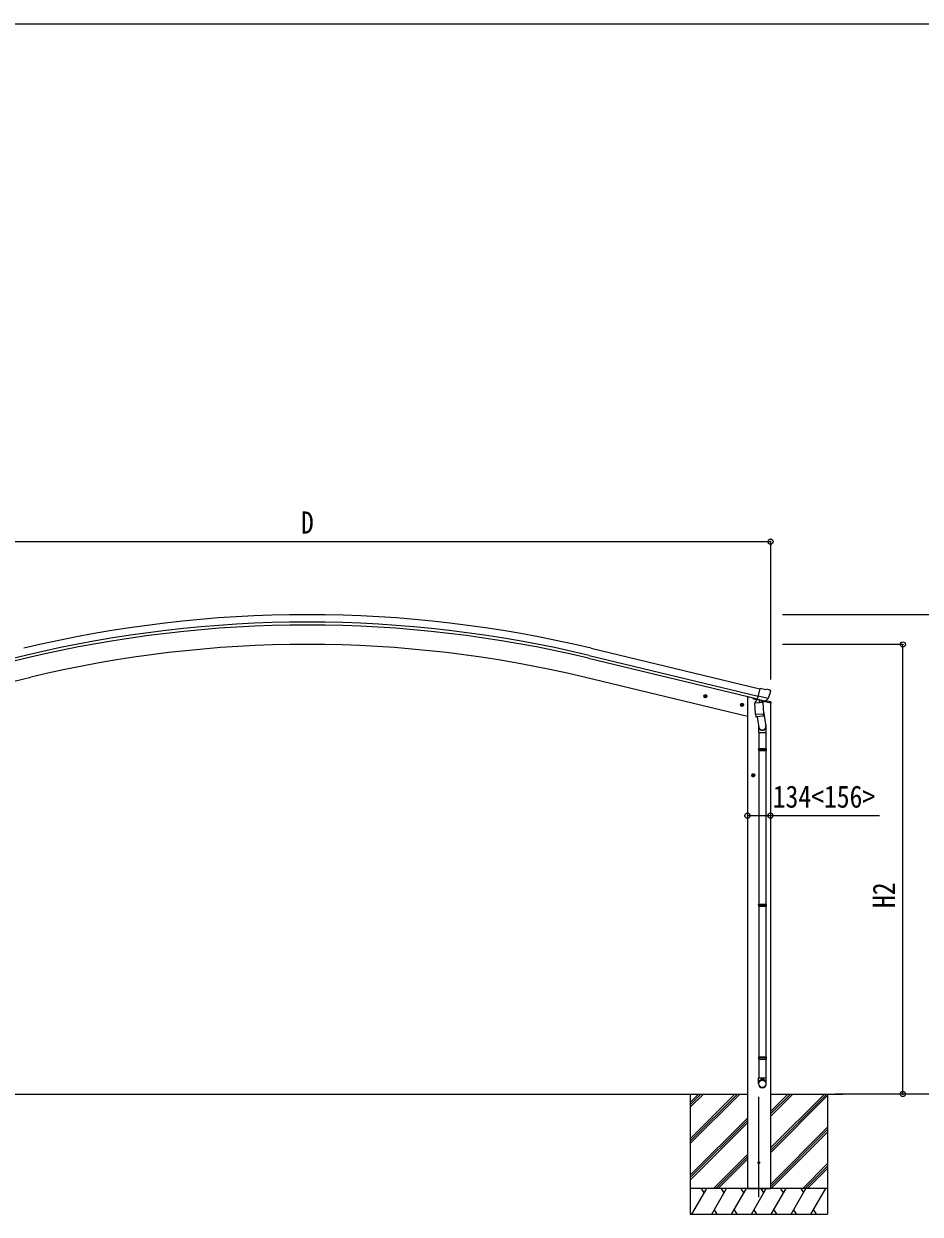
# Model space of a CAD drawing. Units: millimetres at full size, sheet at 1:30; details may follow other scales. Extents: x -8385 to 8479, y -5853 to 5787.
# Drawn here: x -5187 to 31, y -1146 to 5787 of the extents above; entities that cross this region are included whole.
import ezdxf
from ezdxf.enums import TextEntityAlignment as Align

# ---------------------------------------------------------------- set-up
doc = ezdxf.new("R2010")
doc.units = ezdxf.units.MM
doc.header["$LTSCALE"] = 30
doc.header["$PDMODE"] = 32
doc.header["$PDSIZE"] = 30
for name, color, linetype, lineweight in [('0-0_0', 7, 'Continuous', 9), ('0-1_本体', 4, 'Continuous', 9), ('0-2_部品', 7, 'Continuous', 9), ('0-8_PARTS2', 2, 'Continuous', 9), ('0-A_寸法', 6, 'Continuous', 9), ('F-0_240', 7, 'Continuous', 9)]:
    doc.layers.add(name, color=color, linetype=linetype, lineweight=lineweight)
doc.styles.add('ＭＳ ゴシック', font='')
doc.styles.get('ＭＳ ゴシック').set_extended_font_data('MS Gothic')

msp = doc.modelspace()

# ---------------------------------------------------------------- linework, layer by layer
at = {"layer": '0-0_0'}
for p, q in [((-6097.83, -446.38), (-975.01, -446.38)), ((-1308.01, -446.38), (-1308.01, -1146.38)), ((-1308.01, -707.11), (-1047.28, -446.38)), ((-1308.01, -721.25), (-1033.14, -446.38)), ((-1308.01, -735.39), (-1018.99, -446.38)), ((-1308.01, -523.26), (-1231.13, -446.38)), ((-1308.01, -509.12), (-1245.27, -446.38)), ((-1308.01, -494.98), (-1259.41, -446.38)), ((-841.01, -446.38), (-419.85, -446.38)), ((-841.01, -760.61), (-526.78, -446.38)), ((-841.01, -774.75), (-512.64, -446.38)), ((-841.01, -576.76), (-710.63, -446.38)), ((-841.01, -562.62), (-724.77, -446.38)), ((-841.01, -548.48), (-738.91, -446.38)), ((-841.01, -788.89), (-508.01, -455.9)), ((-508.01, -446.38), (-508.01, -1146.38)), ((-1308.01, -919.24), (-975.01, -586.24)), ((-1308.01, -933.38), (-975.01, -600.39)), ((-1308.01, -947.53), (-975.01, -614.53)), ((-841.01, -972.74), (-508.01, -639.74)), ((-841.01, -986.88), (-508.01, -653.89)), ((-836.37, -996.38), (-508.01, -668.03)), ((-1173.02, -996.38), (-975.01, -798.37)), ((-1158.88, -996.38), (-975.01, -812.52)), ((-1144.73, -996.38), (-975.01, -826.66)), ((-652.52, -996.38), (-508.01, -851.87)), ((-638.38, -996.38), (-508.01, -866.02)), ((-624.23, -996.38), (-508.01, -880.16)), ((-508.01, -996.38), (-1308.01, -996.38)), ((-1297.72, -1146.38), (-1211.12, -996.38)), ((-1226.12, -1022.36), (-1241.12, -996.38)), ((-1182.25, -1146.38), (-1095.65, -996.38)), ((-1110.65, -1022.37), (-1125.65, -996.38)), ((-1066.78, -1146.38), (-980.18, -996.38)), ((-995.18, -1022.36), (-1010.18, -996.38)), ((-975.01, -996.38), (-841.01, -996.38)), ((-951.31, -1146.38), (-864.71, -996.38)), ((-879.71, -1022.36), (-894.71, -996.38)), ((-835.84, -1146.38), (-749.24, -996.38)), ((-764.24, -1022.36), (-779.24, -996.38)), ((-720.37, -1146.38), (-633.77, -996.38)), ((-663.77, -996.38), (-648.77, -1022.36)), ((-604.9, -1146.38), (-518.3, -996.38)), ((-1308.01, -1146.38), (-508.01, -1146.38)), ((-1167.25, -1120.4), (-1152.25, -1146.38)), ((-1051.78, -1120.4), (-1036.78, -1146.38)), ((-936.31, -1120.4), (-921.31, -1146.38)), ((-820.84, -1120.4), (-805.84, -1146.38)), ((-705.37, -1120.4), (-690.37, -1146.38)), ((-589.9, -1120.4), (-574.9, -1146.38))]:
    msp.add_line(p, q, dxfattribs=at)
at = {"layer": '0-1_本体'}
for p, q in [((-1885.06, 2149.99), (-901.82, 1913.94)), ((-5177.3, 2108.02), (-6160.54, 1871.96)), ((-5173.37, 2091.65), (-6156.62, 1855.62)), ((-1899.07, 2091.65), (-915.82, 1855.6)), ((-1895.14, 2108.02), (-911.89, 1871.96)), ((-6097.83, 1753.5), (-5146.99, 1981.77)), ((-974.61, 1753.5), (-1925.45, 1981.77)), ((-974.61, 1866.62), (-961.73, 1866.62)), ((-974.61, 1866.62), (-974.61, -996.38)), ((-840.61, 1830.34), (-840.61, -996.38))]:
    msp.add_line(p, q, dxfattribs=at)
for radius in [7073, 7029.83, 7013, 6900]:
    msp.add_arc((-3536.22, -4727.58), radius, 76.5, 103.5, dxfattribs=at)
at = {"layer": '0-2_部品'}
for p, q in [((-1229.09, 1873.72), (-1209.64, 1869.05)), ((-1221.5, 1878.58), (-1226.66, 1873.13)), ((-1221.7, 1861.66), (-1217.03, 1881.11)), ((-1214.2, 1876.83), (-1221.5, 1878.58)), ((-1212.07, 1869.63), (-1214.2, 1876.83)), ((-875.22, 1909.28), (-901.15, 1915.51)), ((-875.22, 1909.28), (-861.96, 1911.98)), ((-847.48, 1908.79), (-860.66, 1911.96)), ((-844.38, 1906.54), (-840.53, 1900.25)), ((-840.17, 1897.97), (-840.44, 1896.82)), ((-1217.23, 1864.19), (-1212.07, 1869.63)), ((-1015.17, 1822.36), (-995.72, 1817.69)), ((-1007.57, 1827.22), (-1012.74, 1821.78)), ((-1007.78, 1810.3), (-1003.11, 1829.75)), ((-1000.28, 1825.47), (-1007.57, 1827.22)), ((-1003.31, 1812.83), (-998.14, 1818.27)), ((-998.14, 1818.27), (-1000.28, 1825.47)), ((-942.69, 1862.05), (-942.69, 1858.79)), ((-920.63, 1849.55), (-938.86, 1853.93)), ((-931.3, 1832.1), (-885.61, 1835.3)), ((-926.62, 1765.27), (-931.3, 1832.1)), ((-916.88, 1853.87), (-930.19, 1838.56)), ((-930.19, 1838.56), (-929.75, 1832.21)), ((-915.93, 1853.94), (-916.88, 1853.87)), ((-912.85, 1851.47), (-914.38, 1851.83)), ((-876.15, 1842.65), (-912.85, 1851.47)), ((-854.22, 1857.66), (-911.73, 1871.47)), ((-906.9, 1849.64), (-905.88, 1835.04)), ((-878.69, 1840.65), (-904.5, 1834.21)), ((-887.38, 1838.48), (-887.15, 1835.19)), ((-885.61, 1835.3), (-880.93, 1768.46)), ((-873.78, 1842.18), (-881.3, 1843.99)), ((-838.14, 1829.75), (-881.07, 1840.05)), ((-877.99, 1842.43), (-877.93, 1841.69)), ((-874.62, 1842.29), (-876.15, 1842.65)), ((-871.07, 1842.75), (-854.69, 1857.24)), ((-867.38, 1846.02), (-840.44, 1839.55)), ((-838.14, 1836.64), (-838.14, 1829.75)), ((-926.62, 1765.27), (-880.93, 1768.46)), ((-926.61, 1765.27), (-925.72, 1752.57)), ((-881.92, 1753.86), (-923.61, 1750.94)), ((-918.19, 1751.32), (-907.46, 1687.74)), ((-882.66, 1793.23), (-866.75, 1697.06)), ((-880.07, 1756), (-880.95, 1768.46)), ((-880.47, 1754.64), (-880.47, 1754.64)), ((-910.6, 1694.55), (-910.6, 1659.9)), ((-864.6, 1659.9), (-864.6, 1694.25)), ((-910.6, 1659.9), (-864.6, 1659.9)), ((-908.6, 1659.9), (-908.6, 1565.9)), ((-866.6, 1659.9), (-866.6, 1565.9)), ((-910.6, 1563.9), (-909.6, 1565.9)), ((-910.6, 1563.9), (-864.6, 1563.9)), ((-910.6, 1563.9), (-910.6, 1555.9)), ((-910.6, 1555.9), (-864.6, 1555.9)), ((-910.6, 1555.9), (-909.6, 1553.9)), ((-909.6, 1565.9), (-865.6, 1565.9)), ((-909.6, 1553.9), (-865.6, 1553.9)), ((-908.6, 1553.9), (-908.6, 659.56)), ((-866.6, 1553.9), (-866.6, 659.56)), ((-864.6, 1563.9), (-865.6, 1565.9)), ((-950.81, 1410.03), (-930.81, 1410.03)), ((-944.56, 1416.53), (-948.31, 1410.03)), ((-937.06, 1416.53), (-944.56, 1416.53)), ((-940.81, 1400.03), (-940.81, 1420.03)), ((-933.3, 1410.03), (-937.06, 1416.53)), ((-937.06, 1403.53), (-933.3, 1410.03)), ((-910.6, 657.56), (-909.6, 659.56)), ((-910.6, 657.56), (-864.6, 657.56)), ((-910.6, 657.56), (-910.6, 649.56)), ((-910.6, 649.56), (-864.6, 649.56)), ((-910.6, 649.56), (-909.6, 647.56)), ((-909.6, 659.56), (-865.6, 659.56)), ((-909.6, 647.56), (-865.6, 647.56)), ((-908.6, 647.56), (-908.6, -230.48)), ((-866.6, 647.56), (-866.6, -230.48)), ((-864.6, 657.56), (-865.6, 659.56)), ((-910.6, -232.48), (-909.6, -230.48)), ((-910.6, -232.48), (-864.6, -232.48)), ((-910.6, -232.48), (-910.6, -240.48)), ((-910.6, -240.48), (-864.6, -240.48)), ((-910.6, -240.48), (-909.6, -242.48)), ((-909.6, -230.48), (-865.6, -230.48)), ((-909.6, -242.48), (-865.6, -242.48)), ((-908.6, -242.48), (-908.6, -352.48)), ((-866.6, -242.48), (-866.6, -352.48)), ((-864.6, -232.48), (-865.6, -230.48)), ((-910.6, -386.62), (-910.6, -352.48)), ((-910.6, -352.48), (-864.6, -352.48)), ((-864.6, -386.62), (-864.6, -352.48))]:
    msp.add_line(p, q, dxfattribs=at)
for points in [[(-1226.66, 1873.13), (-1224.53, 1865.94), (-1217.23, 1864.19)], [(-906.58, 1850.06), (-916.31, 1852.39), (-901.15, 1915.51)], [(-1012.74, 1821.78), (-1010.61, 1814.58), (-1003.31, 1812.83)], [(-906.58, 1850.06), (-906.35, 1849.91), (-881.58, 1843.96), (-881.3, 1843.99)], [(-853.95, 1858.24), (-854.54, 1857.39), (-854.69, 1857.24)], [(-864.6, 1563.9), (-864.6, 1555.9), (-865.6, 1553.9)], [(-948.31, 1410.03), (-944.56, 1403.53), (-937.06, 1403.53)], [(-864.6, 657.56), (-864.6, 649.56), (-865.6, 647.56)], [(-864.6, -232.48), (-864.6, -240.48), (-865.6, -242.48)]]:
    msp.add_lwpolyline(points, dxfattribs=at)
for centre, radius in [((-1219.36, 1871.38), 8.5), ((-1219.36, 1871.38), 7.7), ((-1219.36, 1871.38), 6.5), ((-1005.44, 1820.02), 8.5), ((-1005.44, 1820.02), 7.7), ((-1005.44, 1820.02), 6.5), ((-940.81, 1410.03), 8.5), ((-940.81, 1410.03), 7.7), ((-940.81, 1410.03), 6.5)]:
    msp.add_circle(centre, radius, dxfattribs=at)
at = {"layer": '0-2_部品', "color": 4}
msp.add_circle((-907.61, -846.38), 5, dxfattribs=at)
at = {"layer": '0-2_部品'}
for centre, radius, start, end in [((-861.36, 1909.04), 3, 76.5, 101.5), ((-1037.25, 1944.07), 202.4, 334.90875, 346.5), ((-848.65, 1903.93), 5, 31.5, 76.5), ((-937.69, 1858.79), 5, 180, 256.5), ((-914.26, 1852.32), 0.5, 221.23754, 256.5), ((-907.5, 1849.56), 0.604, 7.79405, 79.40158), ((-904.86, 1835.18), 1.03, 188.03431, 289.96103), ((-878.93, 1841.62), 1, 284, 4), ((-877.49, 1842.46), 0.5, 76.5, 184), ((-874.5, 1842.77), 0.5, 256.5, 291.76246), ((-841.14, 1836.64), 3, 0, 76.5), ((-923.75, 1752.94), 2, 190.53157, 274), ((-882.06, 1755.85), 2, 274, 322.59038), ((-882.02, 1755.82), 1.95, 322.52234, 4.95983), ((-894.6, 1694.25), 30, 0, 2.54858)]:
    msp.add_arc(centre, radius, start, end, dxfattribs=at)
for centre, major_axis, ratio, start_param, end_param in [((-843.09, 1898.68), (1.57, -2.57), 0.99628, 0.7835347, 1.5707963), ((-873.08, 1845.11), (0.73, -2.92), 0.997631, 5.8041905, 5.8929484), ((-873.12, 1845.23), (-2.63, 3.16), 0.650902, 2.1145521, 2.1873627), ((-873.06, 1845), (0.73, -2.92), 0.997631, 5.965759, 6.7621801), ((-887.6, 1694.55), (-23, 0), 0.996195, 6.0000678, 10.0103449), ((-887.6, 1694.55), (-21, 0), 0.996195, 0.3319459, 3.3482706), ((-887.6, -384.88), (23, 0), 0.996195, 6.2831853, 9.424778), ((-887.6, -386.62), (23, 0), 0.996195, 6.2831853, 9.424778), ((-887.6, -386.62), (0, -23.43), 0.981806, 4.712389, 7.8539816)]:
    msp.add_ellipse(centre, major_axis=major_axis, ratio=ratio, start_param=start_param, end_param=end_param, dxfattribs=at)
msp.add_ellipse((-887.6, -386.62), major_axis=(-21, 0), ratio=0.996195, dxfattribs=at)
at = {"layer": '0-8_PARTS2'}
msp.add_line((-907.61, -1047.32), (-907.61, -463.37), dxfattribs=at)
at = {"layer": '0-A_寸法'}
for p, q in [((-6232.13, 2771.15), (-840.11, 2771.15)), ((-840.11, 2771.15), (-840.11, 1968.81)), ((536.47, 2345.42), (-769.96, 2345.42)), ((-69.51, 2172.42), (-769.96, 2172.42)), ((-69.51, -446.38), (-69.51, 2172.42)), ((-69.51, -446.38), (-463.75, -446.38)), ((536.47, -446.38), (-69.51, -446.38))]:
    msp.add_line(p, q, dxfattribs=at)
msp.add_lwpolyline([(-206.01, 1174.87), (-840.61, 1174.87), (-974.61, 1174.87)], dxfattribs=at)
for p in [(-840.11, 2771.15), (-69.51, 2172.42), (-974.61, 1174.87), (-840.61, 1174.87), (-69.51, -446.38)]:
    msp.add_point(p, dxfattribs=at)
at = {"layer": 'F-0_240', "color": 5}
msp.add_line((-8385.45, 5787.34), (8054.55, 5787.34), dxfattribs=at)

# ---------------------------------------------------------------- texts
at = {"layer": '0-A_寸法', "color": 7, "style": 'ＭＳ ゴシック', "width": 0.85}
for s, p in [('D', (-3574.12, 2779.15)), ('134<156>', (-827.31, 1182.87))]:
    msp.add_text(s, height=129, dxfattribs=at).set_placement(p, align=Align.BOTTOM_LEFT)
msp.add_text('H2', height=129, rotation=90, dxfattribs=at).set_placement((-77.51, 637.02), align=Align.BOTTOM_LEFT)

doc.saveas('drawing.dxf')
